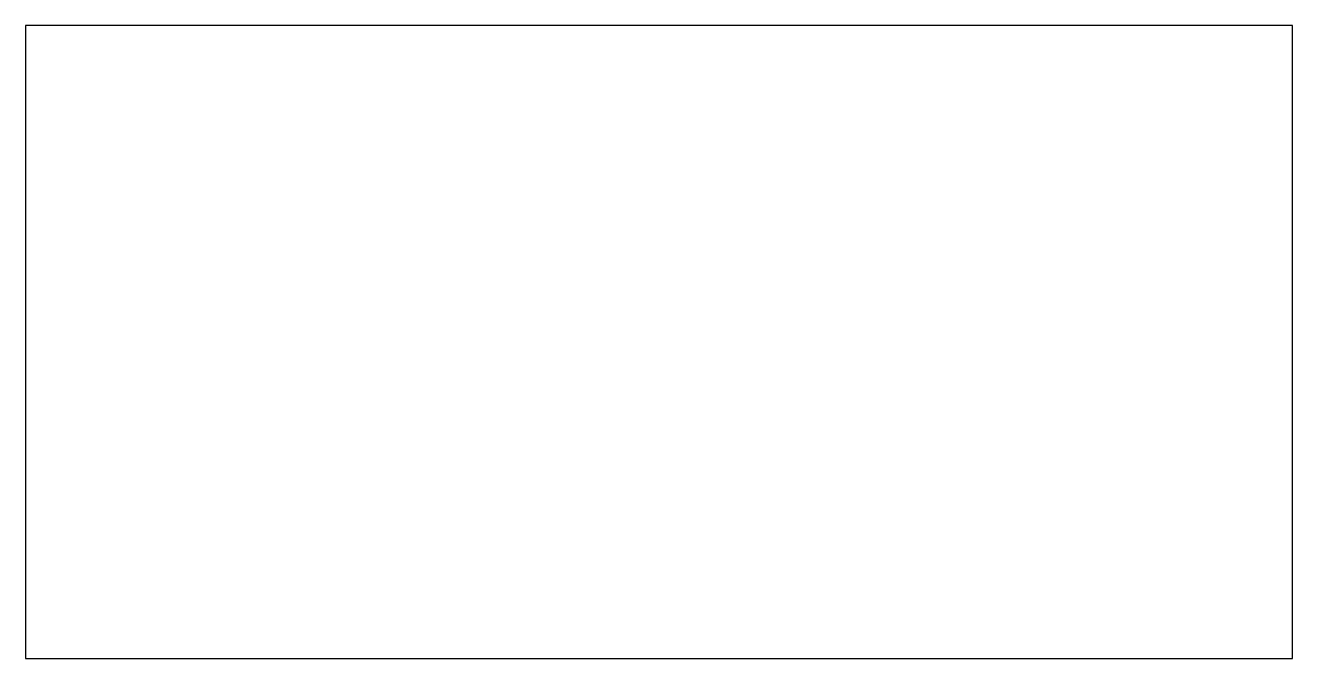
# Model space of a CAD drawing. Extents: x 0 to 4, y 0 to 2.
import ezdxf

# ---------------------------------------------------------------- set-up
doc = ezdxf.new("R2010")
doc.units = 0

msp = doc.modelspace()

# ---------------------------------------------------------------- linework, layer by layer
at = {"layer": 'THICK_0.01'}
msp.add_lwpolyline([(0, 0), (4, 0), (4, 2), (0, 2)], close=True, dxfattribs=at)

doc.saveas('drawing.dxf')
